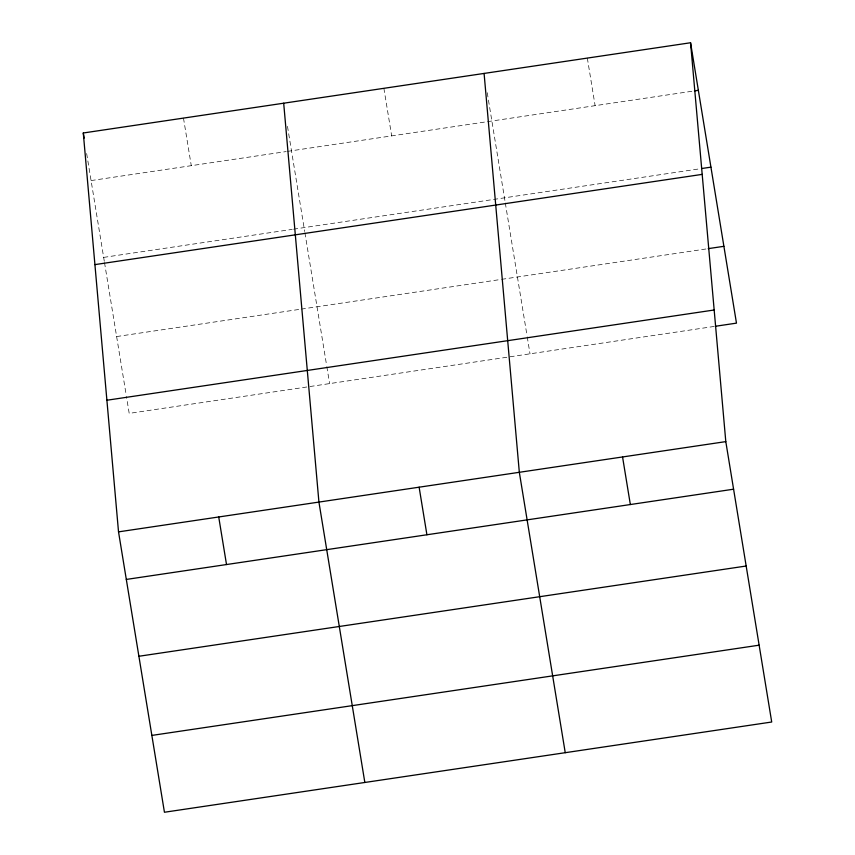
<?xml version="1.0" encoding="UTF-8"?>
<svg xmlns="http://www.w3.org/2000/svg" width="855" height="855" viewBox="0 0 855 855"><rect width="100%" height="100%" fill="white"/><g stroke="black" fill="none" stroke-linecap="round" stroke-linejoin="round"><path stroke-width="0.64" stroke-dasharray="4.28 3.21" d="M91.079 180.565L286.201 151.57M287.526 151.367L693.127 91.1M103.658 257.387L292.196 229.375M293.511 229.183L700.48 168.702M116.622 336.549L299.881 309.318M301.206 309.125L500.282 279.542M501.607 279.339L706.914 248.837M714.267 326.439L129.201 413.382L126.433 396.453M587.332 58.087L595.112 105.667M487.243 92.714L505.102 201.727M505.316 203.02L527.022 335.588M527.236 336.891L530.004 353.82M383.884 88.322L391.676 135.892M287.483 126.348L304.701 231.502M304.914 232.806L326.621 365.374M326.834 366.667L329.603 383.596M183.483 118.097L191.274 165.667M86.654 153.558L104.299 261.288M104.513 262.581L126.219 395.149"/><path stroke-width="1.28" d="M690.562 42.75L725.799 441.618L771.712 722.015L164.438 812.25L118.524 531.863L83.288 132.985L690.562 42.75L736.476 323.137L715.571 326.247M694.431 90.908L698.353 90.32M701.784 168.51L710.933 167.153M94.916 264.612L702.19 174.377M708.218 248.645L723.896 246.315M106.896 400.236L714.171 309.991M118.524 531.863L725.799 441.618M126.316 579.433L733.59 489.199M138.895 656.266L746.169 566.021M151.859 735.418L759.133 645.183M622.558 456.965L630.349 504.536M565.24 752.689L519.327 472.302L484.09 73.434M419.121 487.19L426.912 534.76M364.839 782.475L318.926 502.077L283.689 103.209M218.72 516.965L226.511 564.546M83.288 132.985L84.132 138.136"/></g></svg>
